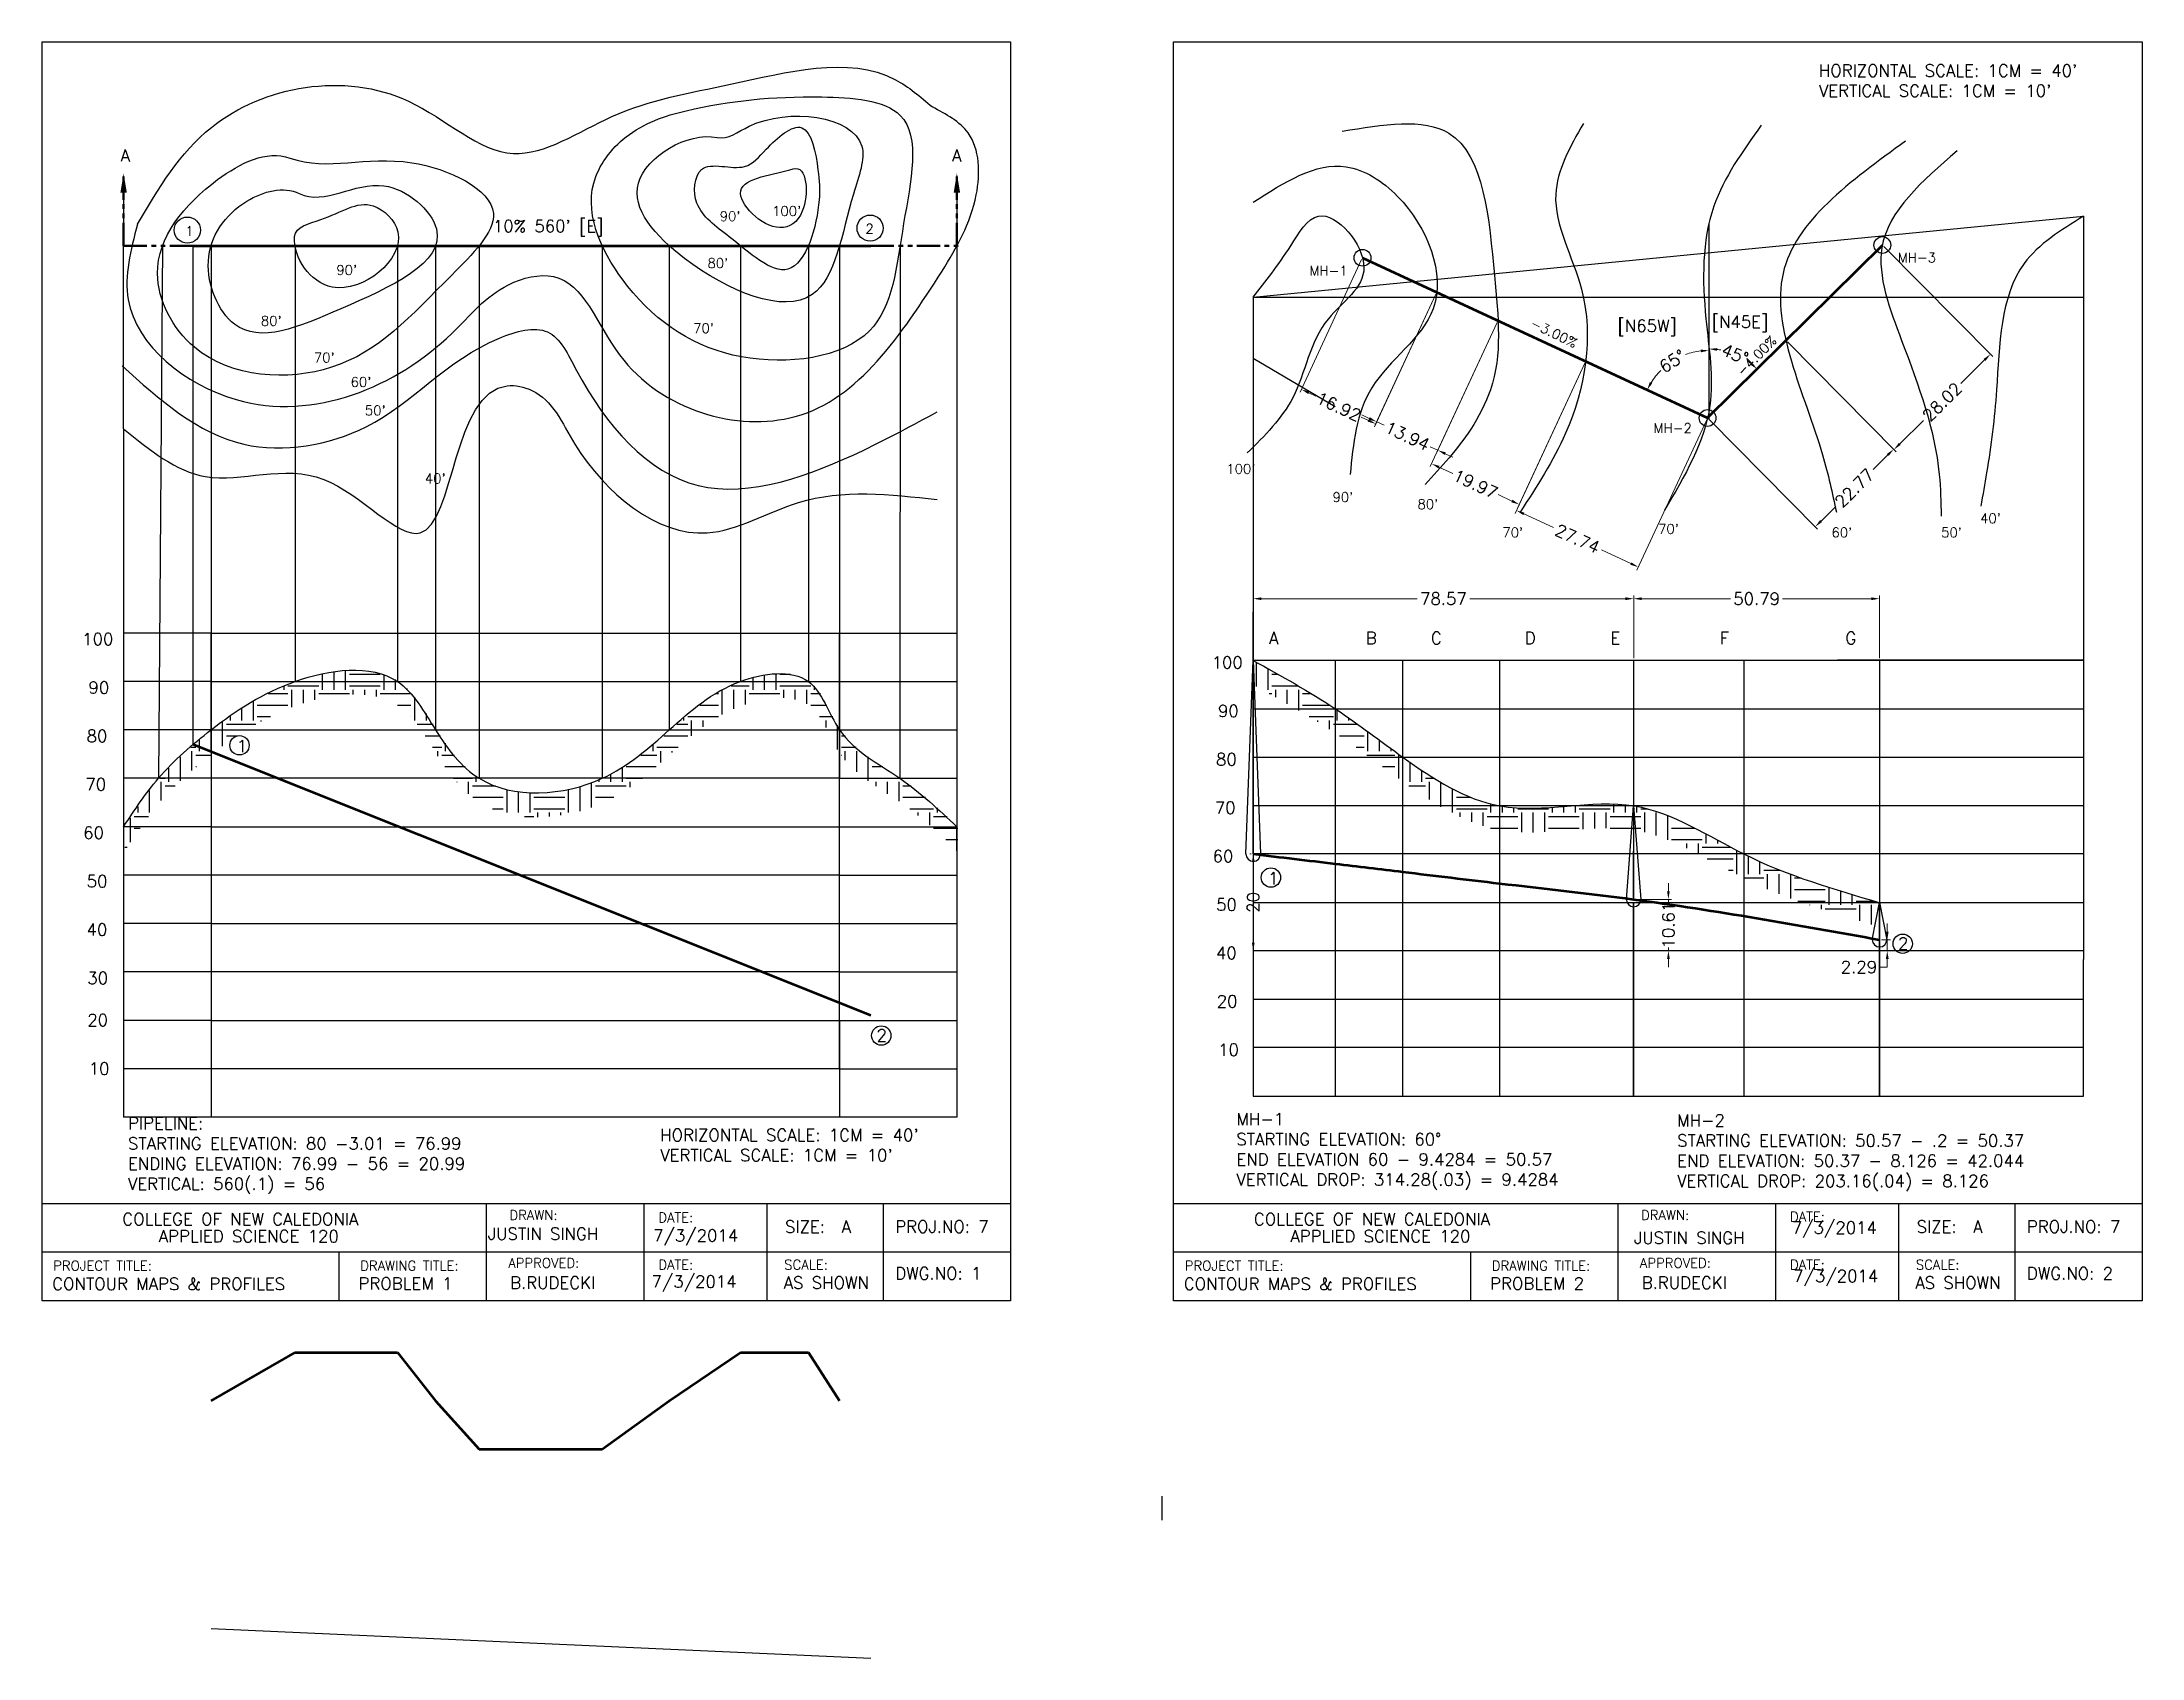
# Model space of a CAD drawing. Extents: x 0 to 434, y -74 to 260.
import ezdxf
from ezdxf import colors
from ezdxf.entities.mleader import LeaderData, LeaderLine
from ezdxf.math import Vec2, Vec3

# ---------------------------------------------------------------- set-up
doc = ezdxf.new("R2010")
doc.units = 0
doc.header["$LTSCALE"] = 0.3
doc.linetypes.add('PHANTOM2', pattern=[31.75, 15.875, -3.175, 3.175, -3.175, 3.175, -3.175])
doc.layers.get('DEFPOINTS').update_dxf_attribs({"linetype": 'CONTINUOUS'})
for name, color, linetype in [('CONTOUR LINES', 1, 'CONTINUOUS'), ('GROUND', 7, 'CONTINUOUS'), ('MAN-HOLES', 5, 'CONTINUOUS'), ('PROJECTION LINES', 130, 'CONTINUOUS'), ('TEXT', 7, 'CONTINUOUS')]:
    doc.layers.add(name, color=color, linetype=linetype)
for name, color, linetype, lineweight in [('DIMENSIONS', 3, 'CONTINUOUS', 20), ('OBJECT (PIPE OR ROAD)', 7, 'CONTINUOUS', 60), ('PHANTOM', 6, 'PHANTOM2', 50)]:
    doc.layers.add(name, color=color, linetype=linetype, lineweight=lineweight)
doc.styles.get("Standard").update_dxf_attribs({"font": 'ISOCP'})
doc.styles.add('TSTYLE1', font='simplex.shx', dxfattribs={"height": 2.5})
doc.styles.add('TSTYLE2', font='simplex.shx', dxfattribs={"height": 2})
doc.dimstyles.new('DSTYLE1', dxfattribs={"dimscale": 0.673401, "dimtxt": 2.5, "dimasz": 2.5, "dimexe": 1, "dimexo": 0.625, "dimtad": 0, "dimtoh": 1, "dimdsep": 46, "dimtxsty": 'TSTYLE1', "dimcen": 2.5, "dimclrd": 256, "dimclre": 256, "dimclrt": 256, "dimadec": 0, "dimazin": 0, "dimtfac": 1, "dimtmove": 0, "dimatfit": 3, "dimfxl": 1, "dimtolj": 1, "dimtzin": 0, "dimlwd": -1, "dimlwe": -1, "dimarcsym": 0})

# ---------------------------------------------------------------- blocks, each defined once
blk = doc.blocks.new('*D0')
at = {"layer": 'DEFPOINTS', "color": 0, "transparency": 16777216}
for p in [(318.83, 194.02), (343.99, 182.33), (304.53, 163.23)]:
    blk.add_point(p, dxfattribs=at)
at = {"layer": 'DIMENSIONS', "transparency": 16777216}
for p, q in [((318.66, 193.64), (304.25, 162.62)), ((343.82, 181.95), (329.41, 150.93)), ((306.06, 162.52), (312.14, 159.69)), ((328.17, 152.25), (322.08, 155.08))]:
    blk.add_line(p, q, dxfattribs=at)
for points in [[(306.18, 162.77), (305.94, 162.26), (304.53, 163.23)], [(328.28, 152.51), (328.05, 152), (329.69, 151.54)]]:
    blk.add_solid(points, dxfattribs=at)
at = {"layer": 'DIMENSIONS', "transparency": 16777216, "insert": (317.11, 157.38), "char_height": 2.5, "attachment_point": 5, "rotation": 335.0869, "style": 'TSTYLE1'}
blk.add_mtext('\\A1;27.74', dxfattribs=at)
blk = doc.blocks.new('*D1')
at = {"layer": 'DEFPOINTS', "color": 0, "transparency": 16777216}
for p in [(300.72, 202.43), (318.83, 194.02), (287, 172.89)]:
    blk.add_point(p, dxfattribs=at)
at = {"layer": 'DIMENSIONS', "transparency": 16777216}
for p, q in [((300.54, 202.05), (286.71, 172.28)), ((318.66, 193.64), (304.83, 163.86)), ((288.52, 172.18), (291.35, 170.86)), ((303.58, 165.18), (300.75, 166.5))]:
    blk.add_line(p, q, dxfattribs=at)
for points in [[(288.64, 172.43), (288.41, 171.92), (287, 172.89)], [(303.7, 165.44), (303.47, 164.93), (305.11, 164.47)]]:
    blk.add_solid(points, dxfattribs=at)
at = {"layer": 'DIMENSIONS', "transparency": 16777216, "insert": (296.05, 168.68), "char_height": 2.5, "attachment_point": 5, "rotation": 335.0869, "style": 'TSTYLE1'}
blk.add_mtext('\\A1;19.97', dxfattribs=at)
blk = doc.blocks.new('*D2')
at = {"layer": 'DEFPOINTS', "color": 0, "transparency": 16777216}
for p in [(288.08, 208.3), (300.72, 202.43), (275.65, 181.55)]:
    blk.add_point(p, dxfattribs=at)
at = {"layer": 'DIMENSIONS', "transparency": 16777216}
for p, q in [((287.9, 207.92), (275.37, 180.93)), ((300.54, 202.05), (288.01, 175.06)), ((274.12, 182.25), (272.6, 182.96)), ((275.65, 181.55), (277.22, 180.82)), ((288.29, 175.67), (286.73, 176.4)), ((289.82, 174.96), (291.35, 174.26))]:
    blk.add_line(p, q, dxfattribs=at)
for points in [[(274.24, 182.51), (274.01, 182), (275.65, 181.55)], [(289.94, 175.22), (289.7, 174.71), (288.29, 175.67)]]:
    blk.add_solid(points, dxfattribs=at)
at = {"layer": 'DIMENSIONS', "transparency": 16777216, "insert": (281.97, 178.61), "char_height": 2.5, "attachment_point": 5, "rotation": 335.0869, "style": 'TSTYLE1'}
blk.add_mtext('\\A1;13.94', dxfattribs=at)
blk = doc.blocks.new('*D3')
at = {"layer": 'DEFPOINTS', "color": 0, "transparency": 16777216}
for p in [(272.73, 215.43), (288.08, 208.3), (260.11, 188.25)]:
    blk.add_point(p, dxfattribs=at)
at = {"layer": 'DIMENSIONS', "transparency": 16777216}
for p, q in [((272.55, 215.05), (259.82, 187.64)), ((287.9, 207.92), (275.17, 180.51)), ((261.63, 187.54), (263.08, 186.87)), ((273.93, 181.83), (272.48, 182.5))]:
    blk.add_line(p, q, dxfattribs=at)
for points in [[(261.75, 187.79), (261.51, 187.28), (260.11, 188.25)], [(274.04, 182.08), (273.81, 181.58), (275.45, 181.12)]]:
    blk.add_solid(points, dxfattribs=at)
at = {"layer": 'DIMENSIONS', "transparency": 16777216, "insert": (267.78, 184.68), "char_height": 2.5, "attachment_point": 5, "rotation": 335.0869, "style": 'TSTYLE1'}
blk.add_mtext('\\A1;16.92', dxfattribs=at)
blk = doc.blocks.new('*D4')
at = {"layer": 'DEFPOINTS', "color": 0, "transparency": 16777216}
for p in [(360.18, 198.35), (343.99, 182.33), (382.41, 175.88)]:
    blk.add_point(p, dxfattribs=at)
at = {"layer": 'DIMENSIONS', "transparency": 16777216}
for p, q in [((360.47, 198.05), (382.89, 175.4)), ((344.29, 182.03), (366.7, 159.39)), ((381.22, 174.7), (378.17, 171.69)), ((367.43, 161.05), (370.47, 164.06))]:
    blk.add_line(p, q, dxfattribs=at)
for points in [[(381.02, 174.9), (381.41, 174.5), (382.41, 175.88)], [(367.23, 161.25), (367.62, 160.85), (366.23, 159.87)]]:
    blk.add_solid(points, dxfattribs=at)
at = {"layer": 'DIMENSIONS', "transparency": 16777216, "insert": (374.32, 167.87), "char_height": 2.5, "attachment_point": 5, "rotation": 44.7032, "style": 'TSTYLE1'}
blk.add_mtext('\\A1;22.77', dxfattribs=at)
blk = doc.blocks.new('*D5')
at = {"layer": 'DEFPOINTS', "color": 0, "transparency": 16777216}
for p in [(380.09, 218.06), (360.18, 198.35), (402.4, 195.51)]:
    blk.add_point(p, dxfattribs=at)
at = {"layer": 'DIMENSIONS', "transparency": 16777216}
for p, q in [((380.39, 217.76), (402.88, 195.04)), ((360.47, 198.05), (382.96, 175.33)), ((401.21, 194.33), (396.3, 189.47)), ((383.68, 176.99), (388.59, 181.85))]:
    blk.add_line(p, q, dxfattribs=at)
for points in [[(401.01, 194.53), (401.4, 194.13), (402.4, 195.51)], [(383.49, 177.19), (383.88, 176.79), (382.49, 175.81)]]:
    blk.add_solid(points, dxfattribs=at)
at = {"layer": 'DIMENSIONS', "transparency": 16777216, "insert": (392.44, 185.66), "char_height": 2.5, "attachment_point": 5, "rotation": 44.7032, "style": 'TSTYLE1'}
blk.add_mtext('\\A1;28.02', dxfattribs=at)
blk = doc.blocks.new('*D6')
at = {"layer": 'DEFPOINTS', "color": 0, "transparency": 16777216}
for p in [(328.73, 145.01), (250.16, 132.25), (328.73, 132.28)]:
    blk.add_point(p, dxfattribs=at)
at = {"layer": 'DIMENSIONS', "transparency": 16777216}
for p, q in [((250.16, 132.68), (250.16, 145.68)), ((251.84, 145.01), (284.02, 145.01)), ((327.04, 145.01), (294.86, 145.01)), ((328.73, 132.7), (328.73, 145.68))]:
    blk.add_line(p, q, dxfattribs=at)
for points in [[(251.84, 145.29), (251.84, 144.72), (250.16, 145.01)], [(327.04, 145.29), (327.04, 144.72), (328.73, 145.01)]]:
    blk.add_solid(points, dxfattribs=at)
at = {"layer": 'DIMENSIONS', "transparency": 16777216, "insert": (289.44, 145.01), "char_height": 2.5, "attachment_point": 5, "style": 'TSTYLE1'}
blk.add_mtext('\\A1;78.57', dxfattribs=at)
blk = doc.blocks.new('*D7')
at = {"layer": 'DEFPOINTS', "color": 0, "transparency": 16777216}
for p in [(379.52, 145.01), (328.73, 132.28), (379.52, 132.28)]:
    blk.add_point(p, dxfattribs=at)
at = {"layer": 'DIMENSIONS', "transparency": 16777216}
for p, q in [((328.73, 132.7), (328.73, 145.68)), ((330.41, 145.01), (348.76, 145.01)), ((377.83, 145.01), (359.48, 145.01)), ((379.52, 132.7), (379.52, 145.68))]:
    blk.add_line(p, q, dxfattribs=at)
for points in [[(330.41, 145.29), (330.41, 144.72), (328.73, 145.01)], [(377.83, 145.29), (377.83, 144.72), (379.52, 145.01)]]:
    blk.add_solid(points, dxfattribs=at)
at = {"layer": 'DIMENSIONS', "transparency": 16777216, "insert": (354.12, 145.01), "char_height": 2.5, "attachment_point": 5, "style": 'TSTYLE1'}
blk.add_mtext('\\A1;50.79', dxfattribs=at)
blk = doc.blocks.new('*D8')
at = {"layer": 'DEFPOINTS', "color": 0, "transparency": 16777216}
for p in [(344.29, 222.6), (272.73, 215.43), (339.08, 195.29), (343.99, 182.33), (344.29, 182.03)]:
    blk.add_point(p, dxfattribs=at)
at = {"layer": 'DIMENSIONS', "transparency": 16777216}
for start, end in [(96.8515, 110.0809), (135.006, 148.2354)]:
    blk.add_arc((344.29, 182.2), 14.09, start, end, dxfattribs=at)
for points in [[(342.59, 196.46), (342.63, 195.9), (344.29, 196.28)], [(332.56, 189.48), (332.07, 189.75), (331.51, 188.13)]]:
    blk.add_solid(points, dxfattribs=at)
at = {"layer": 'DIMENSIONS', "transparency": 16777216, "insert": (336.71, 194.07), "char_height": 2.5, "attachment_point": 5, "rotation": 32.5435, "style": 'TSTYLE1'}
blk.add_mtext('\\A1;65°', dxfattribs=at)
blk = doc.blocks.new('*D9')
at = {"layer": 'DEFPOINTS', "color": 0, "transparency": 16777216}
for p in [(344.29, 222.6), (380.09, 218.06), (351.32, 194.7), (343.99, 182.33), (344.29, 182.03)]:
    blk.add_point(p, dxfattribs=at)
at = {"layer": 'DIMENSIONS', "transparency": 16777216}
for start, end in [(79.923, 83.0895), (51.6137, 54.7802)]:
    blk.add_arc((344.29, 182.63), 13.97, start, end, dxfattribs=at)
for points in [[(345.95, 196.21), (345.99, 196.77), (344.29, 196.59)], [(353.15, 193.78), (352.78, 193.37), (354.22, 192.45)]]:
    blk.add_solid(points, dxfattribs=at)
at = {"layer": 'DIMENSIONS', "transparency": 16777216, "insert": (349.67, 195.52), "char_height": 2.5, "attachment_point": 5, "rotation": 337.3516, "style": 'TSTYLE1'}
blk.add_mtext('\\A1;45°', dxfattribs=at)
blk = doc.blocks.new('*D11')
at = {"layer": 'DEFPOINTS', "color": 0, "transparency": 16777216}
for p in [(250.16, 92.28), (250.16, 72.28), (250.16, 72.28)]:
    blk.add_point(p, dxfattribs=at)
at = {"layer": 'DIMENSIONS', "transparency": 16777216}
for p, q in [((249.73, 92.28), (249.48, 92.28)), ((250.16, 90.59), (250.16, 84.72)), ((250.16, 73.96), (250.16, 79.83)), ((250.58, 72.28), (250.83, 72.28))]:
    blk.add_line(p, q, dxfattribs=at)
for points in [[(249.88, 90.59), (250.44, 90.59), (250.16, 92.28)], [(249.88, 73.96), (250.44, 73.96), (250.16, 72.28)]]:
    blk.add_solid(points, dxfattribs=at)
at = {"layer": 'DIMENSIONS', "transparency": 16777216, "insert": (250.16, 82.28), "char_height": 2.5, "attachment_point": 5, "rotation": 90, "style": 'TSTYLE1'}
blk.add_mtext('\\A1;20', dxfattribs=at)
blk = doc.blocks.new('*D12')
at = {"layer": 'DEFPOINTS', "color": 0, "transparency": 16777216}
for p in [(328.73, 82.89), (328.73, 72.28), (335.9, 72.28)]:
    blk.add_point(p, dxfattribs=at)
at = {"layer": 'DIMENSIONS', "transparency": 16777216}
for p, q in [((329.15, 82.89), (336.57, 82.89)), ((335.9, 84.58), (335.9, 86.26)), ((335.9, 82.89), (335.9, 82.23)), ((329.15, 72.28), (336.57, 72.28)), ((335.9, 72.28), (335.9, 72.94)), ((335.9, 70.59), (335.9, 68.91))]:
    blk.add_line(p, q, dxfattribs=at)
for points in [[(335.62, 84.58), (336.18, 84.58), (335.9, 82.89)], [(335.62, 70.59), (336.18, 70.59), (335.9, 72.28)]]:
    blk.add_solid(points, dxfattribs=at)
at = {"layer": 'DIMENSIONS', "transparency": 16777216, "insert": (335.9, 77.58), "char_height": 2.5, "attachment_point": 5, "rotation": 90, "style": 'TSTYLE1'}
blk.add_mtext('\\A1;10.61', dxfattribs=at)
blk = doc.blocks.new('*D13')
at = {"layer": 'DEFPOINTS', "color": 0, "transparency": 16777216}
for p in [(379.52, 74.57), (379.52, 72.28), (381.1, 72.28)]:
    blk.add_point(p, dxfattribs=at)
at = {"layer": 'DIMENSIONS', "transparency": 16777216}
for p, q in [((379.94, 74.57), (381.78, 74.57)), ((381.1, 76.25), (381.1, 77.93)), ((381.1, 74.57), (381.1, 72.28)), ((379.94, 72.28), (381.78, 72.28)), ((381.1, 70.59), (381.1, 68.91)), ((381.1, 68.91), (379.42, 68.91))]:
    blk.add_line(p, q, dxfattribs=at)
for points in [[(380.82, 76.25), (381.39, 76.25), (381.1, 74.57)], [(380.82, 70.59), (381.39, 70.59), (381.1, 72.28)]]:
    blk.add_solid(points, dxfattribs=at)
at = {"layer": 'DIMENSIONS', "transparency": 16777216, "insert": (375.25, 68.91), "char_height": 2.5, "attachment_point": 5, "style": 'TSTYLE1'}
blk.add_mtext('\\A1;2.29', dxfattribs=at)

msp = doc.modelspace()

# ---------------------------------------------------------------- hatches: boundary and pattern name
at = {"layer": 'GROUND'}
h = msp.add_hatch(dxfattribs=at)
h.set_pattern_fill('EARTH', color=256)
edge = h.paths.add_edge_path()
edge.add_spline(control_points=[(17.083, 92.901), (19.343, 96.343), (24.312, 103.909), (36.412, 114.342), (51.464, 124.279), (73.316, 127.327), (81.421, 112.428), (92.025, 98.188), (114.946, 99.709), (130.025, 113.095), (141.84, 123.711), (159.982, 126.074), (164.299, 110.201), (177.804, 103.603), (185.431, 96.426), (189.179, 92.901)], knot_values=[0, 0, 0, 0, 12.3171386, 27.0812398, 47.11307, 68.2589122, 80.9827055, 94.4450119, 119.8677793, 136.9428202, 154.7040189, 168.7442168, 180.6355256, 196.6258802, 212.0668811, 212.0668811, 212.0668811, 212.0668811], degree=3, periodic=0)
edge.add_line((189.179, 92.901), (189.179, 97.901))
edge.add_spline(control_points=[(189.179, 97.901), (185.431, 101.426), (177.804, 108.603), (164.299, 115.201), (159.982, 131.074), (141.84, 128.711), (130.025, 118.095), (114.946, 104.709), (92.025, 103.188), (81.421, 117.428), (73.316, 132.327), (51.464, 129.279), (36.412, 119.342), (24.312, 108.909), (19.343, 101.343), (17.083, 97.901)], knot_values=[0, 0, 0, 0, 15.4410009, 31.4313556, 43.3226643, 57.3628623, 75.1240609, 92.1991018, 117.6218692, 131.0841756, 143.8079689, 164.9538111, 184.9856414, 199.7497425, 212.0668811, 212.0668811, 212.0668811, 212.0668811], degree=3, periodic=0)
edge.add_line((17.083, 97.901), (17.083, 92.901))
h = msp.add_hatch(dxfattribs=at)
h.set_pattern_fill('EARTH', color=256)
edge = h.paths.add_edge_path()
edge.add_spline(control_points=[(379.634, 82.212), (370.14, 84.973), (352.709, 90.041), (328.779, 106.416), (302.101, 98.156), (282.226, 111.098), (266.765, 123.056), (255.948, 129.047), (250.156, 132.255)], knot_values=[0, 0, 0, 0, 29.7509731, 54.6200885, 82.3600885, 104.6939395, 121.8498014, 141.6275554, 141.6275554, 141.6275554, 141.6275554], degree=3, periodic=0)
edge.add_line((250.156, 132.255), (250.274, 127.189))
edge.add_spline(control_points=[(250.274, 127.189), (256.026, 124.001), (266.801, 118.03), (282.225, 106.098), (302.102, 93.156), (328.779, 101.416), (352.709, 85.041), (370.14, 79.973), (379.634, 77.212)], knot_values=[0, 0, 0, 0, 19.6425367, 36.7983987, 59.1322497, 86.8722497, 111.7413651, 141.4923382, 141.4923382, 141.4923382, 141.4923382], degree=3, periodic=0)
edge.add_line((379.634, 77.212), (379.634, 82.212))

# ---------------------------------------------------------------- linework, layer by layer
at = {"layer": 'CONTOUR LINES'}
for p, q in [((34.907, 137.905), (16.854, 137.905)), ((16.854, 137.905), (16.854, 47.905)), ((34.907, 137.905), (164.707, 137.905)), ((164.707, 137.905), (188.95, 137.905)), ((188.95, 137.905), (188.95, 47.905)), ((250.156, 132.277), (267.076, 132.277)), ((267.076, 132.277), (267.076, 42.277)), ((267.076, 132.277), (281.016, 132.277)), ((281.016, 132.277), (281.016, 42.277)), ((281.016, 132.277), (300.986, 132.277)), ((300.986, 132.277), (300.986, 42.277)), ((300.986, 132.277), (328.726, 132.277)), ((328.726, 132.277), (328.726, 82.892)), ((328.726, 132.277), (351.496, 132.277)), ((351.496, 132.277), (351.496, 42.277)), ((379.516, 132.277), (379.516, 42.277)), ((34.907, 127.905), (16.854, 127.905)), ((34.907, 127.905), (164.707, 127.905)), ((164.707, 127.905), (188.95, 127.905)), ((250.156, 122.277), (421.638, 122.277)), ((34.907, 117.905), (16.854, 117.905)), ((34.907, 117.905), (164.707, 117.905)), ((164.707, 117.905), (188.95, 117.905)), ((250.156, 112.277), (421.638, 112.277)), ((34.907, 107.905), (16.854, 107.905)), ((164.707, 107.905), (34.907, 107.905)), ((164.707, 107.905), (188.95, 107.905)), ((250.156, 102.277), (421.638, 102.277)), ((34.907, 97.905), (16.854, 97.905)), ((34.907, 97.905), (164.707, 97.905)), ((164.707, 97.905), (188.95, 97.905)), ((421.638, 92.277), (250.156, 92.277)), ((34.907, 87.905), (16.854, 87.905)), ((164.707, 87.905), (34.907, 87.905)), ((164.707, 87.905), (188.95, 87.905)), ((250.156, 82.277), (421.638, 82.277)), ((34.907, 77.905), (16.854, 77.905)), ((34.907, 77.905), (164.707, 77.905)), ((164.707, 77.905), (188.95, 77.905)), ((421.638, 72.277), (250.156, 72.277)), ((34.907, 67.905), (16.854, 67.905)), ((164.707, 67.905), (34.907, 67.905)), ((164.707, 67.905), (188.95, 67.905)), ((250.156, 62.277), (421.638, 62.277)), ((34.907, 57.905), (16.854, 57.905)), ((34.907, 57.905), (164.707, 57.905)), ((164.707, 57.905), (188.95, 57.905)), ((421.638, 52.277), (250.156, 52.277)), ((34.907, 47.905), (16.854, 47.905)), ((16.854, 47.905), (16.854, 37.905)), ((164.707, 47.905), (34.907, 47.905)), ((164.707, 47.905), (188.95, 47.905)), ((188.95, 47.905), (188.95, 37.905)), ((250.156, 42.277), (421.638, 42.277)), ((188.95, 37.905), (16.854, 37.905))]:
    msp.add_line(p, q, dxfattribs=at)
for points in [[(19.718, 222.353), (34.99, 242.368), (75.716, 247.769), (97.351, 236.967), (117.714, 244.592), (142.213, 251.263), (176.257, 252.216), (183.887, 246.583)], [(19.718, 222.353), (34.99, 242.368), (75.716, 247.769), (97.351, 236.967), (117.714, 244.592), (142.213, 251.263), (176.257, 252.216), (183.887, 246.583)], [(185.905, 212.663), (192.968, 228.448), (191.286, 241.21), (183.887, 246.583)], [(185.905, 212.663), (192.968, 228.448), (191.286, 241.21), (183.887, 246.583)], [(268.529, 241.565), (290.577, 241.158), (299.967, 211.805), (299.151, 188.159), (295.068, 180.005), (285.677, 168.59)], [(318.34, 243.196), (312.624, 228.519), (317.932, 208.951), (314.666, 179.19), (305.275, 162.883)], [(355.086, 242.788), (345.287, 226.073), (343.654, 202.836), (344.471, 184.898), (335.08, 163.291)], [(384.892, 239.527), (359.578, 212.212), (367.743, 174.706), (370.601, 162.883)], [(250.156, 226.889), (269.345, 234.227), (279.961, 228.112), (287.31, 204.874), (274.653, 188.567), (270.162, 170.629)], [(395.507, 237.488), (379.992, 217.512), (384.075, 198.351), (391.833, 170.629), (392.241, 162.068)], [(19.718, 222.353), (17.809, 206.786), (40.081, 186.136), (84.624, 199.797), (96.329, 209.856), (105.626, 211.556), (119.305, 195.349), (155.576, 182.641), (185.905, 212.663)], [(19.718, 222.353), (17.809, 206.786), (40.081, 186.136), (84.624, 199.797), (96.329, 209.856), (105.626, 211.556), (119.305, 195.349), (155.576, 182.641), (185.905, 212.663)], [(250.156, 207.32), (257.913, 217.92), (263.629, 224.035), (273.02, 213.435), (265.671, 202.836), (258.322, 186.528), (248.931, 175.113)], [(421.638, 224.035), (409.389, 214.251), (403.673, 188.159), (401.631, 171.037), (400.407, 164.106)], [(16.536, 193.125), (41.672, 176.923), (66.933, 180.504), (94.488, 198.844), (104.403, 200.099), (110.396, 192.172), (135.523, 168.391), (169.576, 175.652), (184.848, 183.594)], [(16.536, 193.125), (41.672, 176.923), (66.933, 180.504), (94.488, 198.844), (104.403, 200.099), (110.396, 192.172), (135.523, 168.391), (169.576, 175.652), (184.848, 183.594)], [(16.854, 180.1), (33.717, 170.251), (58.216, 169.616), (78.132, 158.607), (96.078, 188.995), (101.19, 188.031), (110.078, 176.923), (137.389, 158.607), (156.212, 164.851), (184.848, 165.486)], [(16.854, 180.1), (33.717, 170.251), (58.216, 169.616), (78.132, 158.607), (96.078, 188.995), (101.19, 188.031), (110.078, 176.923), (137.389, 158.607), (156.212, 164.851), (184.848, 165.486)]]:
    msp.add_spline(points, degree=3, dxfattribs=at)
for points, start_tangent, end_tangent in [([(133.039, 245.795), (120.63, 240.394), (113.949, 230.863), (120.948, 209.578), (144.493, 194.964), (170.901, 200.365), (177.958, 222.516), (177.264, 244.842), (161.038, 248.654), (133.039, 245.795)], (-0.9746991, -0.2235212), (-0.9746991, -0.2235212)), ([(133.039, 245.795), (120.63, 240.394), (113.949, 230.863), (120.948, 209.578), (144.493, 194.964), (170.901, 200.365), (177.958, 222.516), (177.264, 244.842), (161.038, 248.654), (133.039, 245.795)], (-0.9746991, -0.2235212), (-0.9746991, -0.2235212)), ([(139.446, 240.269), (123.176, 230.863), (132.721, 215.296), (159.067, 207.82), (167.601, 228.601), (169.31, 238.488), (146.084, 242.618), (139.446, 240.269)], (-0.9801549, 0.1982331), (-0.9801549, 0.1982331)), ([(139.446, 240.269), (123.176, 230.863), (132.721, 215.296), (159.067, 207.82), (167.601, 228.601), (169.31, 238.488), (146.084, 242.618), (139.446, 240.269)], (-0.9801549, 0.1982331), (-0.9801549, 0.1982331)), ([(135.266, 226.733), (141.948, 219.744), (154.038, 213.072), (160.5, 227.376), (160.261, 233.576), (156.902, 242.3), (149.584, 237.852), (145.118, 234.281), (136.204, 233.634), (135.266, 226.733)], (0.3611097, -0.9325233), (0.3611097, -0.9325233)), ([(135.266, 226.733), (141.948, 219.744), (154.038, 213.072), (160.5, 227.376), (160.261, 233.576), (156.902, 242.3), (149.584, 237.852), (145.118, 234.281), (136.204, 233.634), (135.266, 226.733)], (0.3611097, -0.9325233), (0.3611097, -0.9325233)), ([(51.217, 236.014), (36.263, 231.566), (23.854, 212.187), (31.49, 196.938), (59.807, 192.808), (84.624, 211.869), (93.215, 224.577), (76.352, 235.061), (51.217, 236.014)], (-0.9428751, 0.3331465), (-0.9428751, 0.3331465)), ([(51.217, 236.014), (36.263, 231.566), (23.854, 212.187), (31.49, 196.938), (59.807, 192.808), (84.624, 211.869), (93.215, 224.577), (76.352, 235.061), (51.217, 236.014)], (-0.9428751, 0.3331465), (-0.9428751, 0.3331465)), ([(155.167, 233.796), (144.308, 229.264), (152.394, 221.658), (157.027, 225.022), (155.167, 233.796)], (-0.9507055, -0.3100951), (-0.9507055, -0.3100951)), ([(155.167, 233.796), (144.308, 229.264), (152.394, 221.658), (157.027, 225.022), (155.167, 233.796)], (-0.9507055, -0.3100951), (-0.9507055, -0.3100951)), ([(53.126, 228.707), (42.308, 227.119), (34.354, 214.728), (39.762, 201.703), (61.716, 204.88), (81.443, 221.4), (70.625, 230.295), (53.126, 228.707)], (-0.8984678, 0.4390395), (-0.8984678, 0.4390395)), ([(53.126, 228.707), (42.308, 227.119), (34.354, 214.728), (39.762, 201.703), (61.716, 204.88), (81.443, 221.4), (70.625, 230.295), (53.126, 228.707)], (-0.8984678, 0.4390395), (-0.8984678, 0.4390395)), ([(52.171, 219.812), (59.954, 209.379), (73.488, 220.765), (68.398, 226.165), (57.58, 223.306), (52.171, 219.812)], (-0.0700748, -0.9975417), (-0.0700748, -0.9975417)), ([(52.171, 219.812), (59.954, 209.379), (73.488, 220.765), (68.398, 226.165), (57.58, 223.306), (52.171, 219.812)], (-0.0700748, -0.9975417), (-0.0700748, -0.9975417))]:
    msp.add_spline(points, degree=3, dxfattribs=dict(at, start_tangent=start_tangent, end_tangent=end_tangent))
at = {"layer": 'GROUND'}
for p, q in [((250.156, 132.255), (250.274, 127.189)), ((351.496, 132.277), (379.516, 132.277)), ((393.618, 132.277), (370.848, 132.277)), ((421.638, 132.277), (393.618, 132.277)), ((31.184, 117.905), (31.184, 114.898)), ((34.907, 117.905), (34.907, 112.905)), ((16.854, 97.905), (16.854, 92.905)), ((188.95, 92.905), (188.95, 97.905)), ((328.726, 82.892), (328.726, 92.849)), ((328.726, 42.277), (328.726, 82.277)), ((328.726, 42.277), (328.726, 82.277)), ((328.726, 82.277), (328.726, 42.277)), ((379.516, 42.277), (379.516, 74.565)), ((231.317, -45.342), (231.317, -40.342)), ((34.907, -67.736), (171.184, -73.803))]:
    msp.add_line(p, q, dxfattribs=at)
for points in [[(16.854, 97.905), (24.045, 107.905), (34.907, 117.905), (52.264, 127.905), (73.41, 127.905), (81.278, 117.905), (90.291, 107.905), (115.713, 107.905), (129.554, 117.905), (144.232, 127.905), (158.273, 127.905), (164.707, 117.905), (177.185, 107.905), (188.95, 97.905)], [(250.156, 132.255), (267.194, 122.212), (281.134, 112.212), (301.104, 102.212), (328.844, 102.212), (351.614, 92.212), (379.634, 82.212)]]:
    msp.add_spline(points, degree=3, dxfattribs=at)
at = {"layer": 'MAN-HOLES'}
for p, q in [((248.656, 92.277), (250.156, 132.277)), ((250.156, 132.277), (251.645, 92.277)), ((250.156, 92.277), (250.157, 132.254)), ((327.226, 82.892), (328.726, 102.231)), ((328.726, 102.277), (328.726, 82.892)), ((328.726, 102.231), (330.226, 82.892)), ((378.016, 74.565), (379.516, 82.246)), ((379.516, 82.246), (381.016, 74.565)), ((379.516, 74.565), (379.516, 82.246))]:
    msp.add_line(p, q, dxfattribs=at)
for centre in [(272.732, 215.433), (380.09, 218.058), (343.995, 182.334)]:
    msp.add_circle(centre, 1.731, dxfattribs=at)
for centre in [(250.156, 92.277), (328.726, 82.892), (379.516, 74.565)]:
    msp.add_arc(centre, 1.5, 180, 0, dxfattribs=at)
at = {"layer": 'OBJECT (PIPE OR ROAD)'}
for p, q in [((31.184, 217.905), (171.184, 217.905)), ((31.184, 217.905), (171.184, 217.905)), ((343.995, 182.334), (380.09, 218.058)), ((272.732, 215.433), (343.995, 182.334)), ((171.184, 58.895), (31.184, 114.898)), ((34.907, -20.664), (52.264, -10.664)), ((52.264, -10.664), (73.41, -10.664)), ((73.41, -10.664), (81.278, -20.664)), ((129.554, -20.664), (144.232, -10.664)), ((144.232, -10.664), (158.273, -10.664)), ((158.273, -10.664), (164.707, -20.664)), ((81.278, -20.664), (90.291, -30.664)), ((115.713, -30.664), (129.554, -20.664)), ((90.291, -30.664), (115.713, -30.664))]:
    msp.add_line(p, q, dxfattribs=at)
msp.add_spline([(250.156, 92.277), (267.076, 90.256), (281.016, 88.591), (300.986, 86.205), (328.726, 82.892), (379.516, 74.565)], degree=3, dxfattribs=at)
at = {"layer": 'PHANTOM'}
for p, q in [((16.854, 217.905), (16.854, 232.905)), ((188.95, 217.905), (188.95, 232.905)), ((31.184, 217.905), (16.854, 217.905)), ((171.184, 217.905), (188.95, 217.905))]:
    msp.add_line(p, q, dxfattribs=at)
at = {"layer": 'PROJECTION LINES'}
for p, q in [((250.156, 207.32), (421.638, 224.035)), ((421.638, 224.035), (421.638, 70.473)), ((16.854, 180.1), (16.854, 217.905)), ((24.899, 217.905), (24.045, 107.905)), ((31.184, 217.905), (31.184, 114.898)), ((34.907, 217.905), (34.907, 117.905)), ((52.264, 217.905), (52.264, 137.905)), ((73.41, 217.905), (73.41, 137.905)), ((81.278, 217.905), (81.278, 137.905)), ((90.291, 217.905), (90.291, 137.905)), ((115.713, 217.905), (115.713, 137.905)), ((129.554, 217.905), (129.554, 137.905)), ((144.232, 217.905), (144.232, 137.905)), ((158.273, 217.905), (158.273, 137.905)), ((164.707, 217.905), (164.707, 117.905)), ((177.224, 217.905), (177.185, 107.905)), ((188.95, 217.905), (188.95, 47.905)), ((250.156, 207.32), (421.638, 207.32)), ((250.156, 207.32), (250.156, 68.552)), ((16.854, 180.1), (16.854, 47.905)), ((250.156, 132.277), (250.156, 142.277)), ((34.907, 117.905), (34.907, 137.905)), ((34.907, 137.905), (34.907, 47.905)), ((34.907, 137.905), (34.907, 127.905)), ((52.264, 137.905), (52.264, 127.905)), ((73.41, 137.905), (73.41, 127.905)), ((81.278, 137.905), (81.278, 117.905)), ((90.291, 137.905), (90.291, 107.905)), ((115.713, 137.905), (115.713, 107.905)), ((129.554, 137.905), (129.554, 117.905)), ((144.232, 137.905), (144.232, 127.905)), ((158.273, 137.905), (158.273, 127.905)), ((164.707, 47.905), (164.707, 137.905)), ((250.156, 132.277), (421.638, 132.277)), ((250.156, 132.277), (250.156, 122.277)), ((34.907, 127.905), (34.907, 117.905)), ((164.707, 127.905), (164.707, 127.905)), ((250.156, 112.277), (250.156, 122.277)), ((250.156, 122.277), (250.156, 112.277)), ((34.907, 117.905), (34.907, 97.905)), ((164.707, 117.905), (164.707, 107.905)), ((250.156, 112.277), (250.037, 112.277)), ((188.95, 97.905), (188.95, 92.905)), ((421.638, 42.277), (421.638, 70.473)), ((250.156, 68.552), (250.156, 42.277)), ((164.707, 57.905), (164.707, 47.905)), ((174.82, 57.905), (174.82, 57.905)), ((34.907, 47.905), (34.907, 37.905)), ((164.707, 47.905), (164.707, 37.905))]:
    msp.add_line(p, q, dxfattribs=at)
at = {"layer": 'TEXT'}
for p, q in [((344.291, 182.035), (344.291, 222.604)), ((250.156, 194.723), (267.076, 184.723)), ((200, 20), (0, 20)), ((200, 20), (0, 20)), ((91.746, 20), (91.746, 0)), ((91.746, 20), (91.746, 0)), ((124.285, 20), (124.285, 0)), ((124.285, 20), (124.285, 0)), ((149.73, 20), (149.73, 0)), ((149.73, 20), (149.73, 0)), ((173.751, 20), (173.751, 0)), ((173.751, 20), (173.751, 0)), ((433.714, 20), (233.714, 20)), ((433.714, 20), (233.714, 20)), ((325.46, 20), (325.46, 0)), ((325.46, 20), (325.46, 0)), ((357.999, 20), (357.999, 0)), ((357.999, 20), (357.999, 0)), ((383.444, 20), (383.444, 0)), ((383.444, 20), (383.444, 0)), ((407.465, 20), (407.465, 0)), ((407.465, 20), (407.465, 0)), ((200, 10), (0, 10)), ((200, 10), (0, 10)), ((61.339, 10), (61.339, 0)), ((61.339, 10), (61.339, 0)), ((433.714, 10), (233.714, 10)), ((433.714, 10), (233.714, 10)), ((295.053, 10), (295.053, 0)), ((295.053, 10), (295.053, 0))]:
    msp.add_line(p, q, dxfattribs=at)
for points in [[(0, 260), (200, 260), (200, 0), (0, 0)], [(0, 260), (200, 260), (200, 0), (0, 0)], [(233.714, 260), (433.714, 260), (433.714, 0), (233.714, 0)], [(233.714, 260), (433.714, 260), (433.714, 0), (233.714, 0)]]:
    msp.add_lwpolyline(points, close=True, dxfattribs=at)
for centre, radius in [((30.02, 221.147), 2.703), ((30.02, 221.147), 2.703), ((171.036, 221.551), 2.703), ((171.036, 221.551), 2.703), ((40.791, 114.722), 2), ((253.807, 87.408), 2), ((384.291, 73.735), 2), ((173.336, 54.768), 2)]:
    msp.add_circle(centre, radius, dxfattribs=at)

# ---------------------------------------------------------------- texts
at = {"layer": 'GROUND', "char_height": 2.5, "attachment_point": 1, "style": 'TSTYLE1'}
for s, width, insert in [("10% 560' [E]", 72.56088, (93.126, 223.217)), ('A^I^IB^I  C          D         E            F              G', 167.55204, (253.418, 138.133))]:
    msp.add_mtext_dynamic_manual_height_columns(s, width=width, gutter_width=12.5, heights=[0], dxfattribs=dict(at, insert=insert))
at = {"layer": 'PHANTOM', "char_height": 2.5, "attachment_point": 1, "style": 'TSTYLE1'}
for insert in [(16.219, 237.797), (187.958, 237.797)]:
    msp.add_mtext_dynamic_manual_height_columns('A', width=4.05361, gutter_width=12.5, heights=[0], dxfattribs=dict(at, insert=insert))
at = {"layer": 'TEXT'}
for s, height, style, p in [("100'", 2, 'TSTYLE2', (150.791, 224.086)), ("100'", 2, 'TSTYLE2', (150.791, 224.086)), ('1', 2, 'TSTYLE2', (29.606, 219.944)), ('1', 2, 'TSTYLE2', (29.606, 219.944)), ("90'", 2, 'TSTYLE2', (139.971, 223.003)), ("90'", 2, 'TSTYLE2', (139.971, 223.003)), ('2', 2, 'TSTYLE2', (170.051, 220.41)), ('2', 2, 'TSTYLE2', (170.051, 220.41)), ("90'", 2, 'TSTYLE2', (60.796, 211.902)), ("90'", 2, 'TSTYLE2', (60.796, 211.902)), ("80'", 2, 'TSTYLE2', (137.444, 213.332)), ("80'", 2, 'TSTYLE2', (137.444, 213.332)), ('MH-1', 2, 'TSTYLE2', (261.783, 211.738)), ('MH-3', 2, 'TSTYLE2', (383.281, 214.467)), ("80'", 2, 'TSTYLE2', (45.214, 201.389)), ("80'", 2, 'TSTYLE2', (45.214, 201.389)), ("70'", 2, 'TSTYLE2', (134.496, 199.875)), ("70'", 2, 'TSTYLE2', (134.496, 199.875)), ("70'", 2, 'TSTYLE2', (56.164, 193.82)), ("70'", 2, 'TSTYLE2', (56.164, 193.82)), ("60'", 2, 'TSTYLE2', (63.744, 188.774)), ("60'", 2, 'TSTYLE2', (63.744, 188.774)), ("50'", 2, 'TSTYLE2', (66.692, 182.887)), ("50'", 2, 'TSTYLE2', (66.692, 182.887)), ('MH-2', 2, 'TSTYLE2', (332.843, 179.238)), ("40'", 2, 'TSTYLE2', (79.087, 168.834)), ("100'", 2, 'TSTYLE2', (244.611, 170.825)), ("90'", 2, 'TSTYLE2', (266.536, 164.987)), ("80'", 2, 'TSTYLE2', (284.077, 163.527)), ("40'", 2, 'TSTYLE2', (400.28, 160.608)), ("70'", 2, 'TSTYLE2', (301.617, 157.689)), ("70'", 2, 'TSTYLE2', (333.774, 158.419)), ("60'", 2, 'TSTYLE2', (369.585, 157.689)), ("50'", 2, 'TSTYLE2', (392.241, 157.689)), ('COLLEGE OF NEW CALEDONIA', 2.5, 'TSTYLE1', (16.582, 15.594)), ('COLLEGE OF NEW CALEDONIA', 2.5, 'TSTYLE1', (16.582, 15.594)), ('DRAWN:', 2, 'TSTYLE2', (96.536, 16.672)), ('DRAWN:', 2, 'TSTYLE2', (96.536, 16.672)), ('DATE:', 2, 'TSTYLE2', (127.293, 16.189)), ('COLLEGE OF NEW CALEDONIA', 2.5, 'TSTYLE1', (250.296, 15.594)), ('COLLEGE OF NEW CALEDONIA', 2.5, 'TSTYLE1', (250.296, 15.594)), ('DRAWN:', 2, 'TSTYLE2', (330.25, 16.672)), ('DRAWN:', 2, 'TSTYLE2', (330.25, 16.672)), ('DATE:', 2, 'TSTYLE2', (361.007, 16.363)), ('APPLIED SCIENCE 120', 2.5, 'TSTYLE1', (24.124, 12.07)), ('APPLIED SCIENCE 120', 2.5, 'TSTYLE1', (24.124, 12.07)), ('SIZE:  A', 2.5, 'TSTYLE1', (153.453, 14.042)), ('SIZE:  A', 2.5, 'TSTYLE1', (153.453, 14.042)), ('PROJ.NO: 7', 2.5, 'TSTYLE1', (176.233, 14.048)), ('APPLIED SCIENCE 120', 2.5, 'TSTYLE1', (257.838, 12.07)), ('APPLIED SCIENCE 120', 2.5, 'TSTYLE1', (257.838, 12.07)), ('SIZE:  A', 2.5, 'TSTYLE1', (387.167, 14.042)), ('SIZE:  A', 2.5, 'TSTYLE1', (387.167, 14.042)), ('PROJ.NO: 7', 2.5, 'TSTYLE1', (409.947, 14.048)), ('APPROVED:', 2, 'TSTYLE2', (96.3, 6.805)), ('APPROVED:', 2, 'TSTYLE2', (96.3, 6.805)), ('APPROVED:', 2, 'TSTYLE2', (330.014, 6.805)), ('APPROVED:', 2, 'TSTYLE2', (330.014, 6.805)), ('CONTOUR MAPS & PROFILES', 2.5, 'TSTYLE1', (2.103, 2.214)), ('CONTOUR MAPS & PROFILES', 2.5, 'TSTYLE1', (2.103, 2.214)), ('PROJECT TITLE:', 2, 'TSTYLE2', (2.314, 6.234)), ('PROJECT TITLE:', 2, 'TSTYLE2', (2.314, 6.234)), ('PROBLEM 1', 2.5, 'TSTYLE1', (65.379, 2.304)), ('DRAWING TITLE:', 2, 'TSTYLE2', (65.721, 6.234)), ('DRAWING TITLE:', 2, 'TSTYLE2', (65.721, 6.234)), ('B.RUDECKI', 2.5, 'TSTYLE1', (96.694, 2.47)), ('B.RUDECKI', 2.5, 'TSTYLE1', (96.694, 2.47)), ('DATE:', 2, 'TSTYLE2', (127.293, 6.436)), ('DATE:', 2, 'TSTYLE2', (127.293, 6.436)), ('AS SHOWN', 2.5, 'TSTYLE1', (153.191, 2.47)), ('AS SHOWN', 2.5, 'TSTYLE1', (153.191, 2.47)), ('SCALE:', 2, 'TSTYLE2', (153.298, 6.436)), ('SCALE:', 2, 'TSTYLE2', (153.298, 6.436)), ('DWG.NO: 1', 2.5, 'TSTYLE1', (176.233, 4.4)), ('DWG.NO: 1', 2.5, 'TSTYLE1', (176.233, 4.4)), ('CONTOUR MAPS & PROFILES', 2.5, 'TSTYLE1', (235.817, 2.214)), ('CONTOUR MAPS & PROFILES', 2.5, 'TSTYLE1', (235.817, 2.214)), ('PROJECT TITLE:', 2, 'TSTYLE2', (236.028, 6.234)), ('PROJECT TITLE:', 2, 'TSTYLE2', (236.028, 6.234)), ('PROBLEM 2', 2.5, 'TSTYLE1', (299.093, 2.304)), ('DRAWING TITLE:', 2, 'TSTYLE2', (299.434, 6.234)), ('DRAWING TITLE:', 2, 'TSTYLE2', (299.434, 6.234)), ('B.RUDECKI', 2.5, 'TSTYLE1', (330.408, 2.47)), ('B.RUDECKI', 2.5, 'TSTYLE1', (330.408, 2.47)), ('DATE:', 2, 'TSTYLE2', (361.007, 6.436)), ('AS SHOWN', 2.5, 'TSTYLE1', (386.905, 2.47)), ('AS SHOWN', 2.5, 'TSTYLE1', (386.905, 2.47)), ('SCALE:', 2, 'TSTYLE2', (387.012, 6.436)), ('SCALE:', 2, 'TSTYLE2', (387.012, 6.436)), ('DWG.NO: 2', 2.5, 'TSTYLE1', (409.947, 4.4))]:
    msp.add_text(s, height=height, dxfattribs=dict(at, style=style)).set_placement(p)
at = {"layer": 'TEXT', "style": 'TSTYLE2'}
for s, rotation, p in [('-3.00%%%', 333.82302, (307.223, 201.255)), ('-4.00%%%', 45.43089, (351.213, 190.812))]:
    msp.add_text(s, height=2, rotation=rotation, dxfattribs=at).set_placement(p)
at = {"layer": 'TEXT', "char_height": 2.5, "attachment_point": 1, "style": 'TSTYLE1'}
for s, width, insert in [("HORIZONTAL SCALE: 1CM = 40'\\PVERTICAL SCALE: 1CM = 10'", 65.09967, (366.979, 255.337)), ('[N45E]', 12.78834, (344.852, 203.459)), ('[N65W]', 15.78142, (325.407, 202.614)), ('100', 9.51715, (8.306, 137.905)), ('100', 9.51715, (241.566, 133.078)), ('90', 11.19566, (9.612, 127.905)), ('90', 11.19566, (242.873, 123.078)), ('80', 8.95764, (9.216, 117.905)), ('80', 8.95764, (242.477, 113.078)), ('70', 14.83243, (8.961, 107.905)), ('70', 14.83243, (242.222, 103.078)), ('60', 7.55888, (8.508, 97.905)), ('60', 7.55888, (241.768, 93.078)), ('50', 13.15392, (9.235, 87.905)), ('50', 13.15392, (242.495, 83.078)), ('40', 13.71343, (9.202, 77.905)), ('40', 13.71343, (242.463, 73.078)), ('30', 3.90803, (9.367, 67.905)), ('20', 15.67169, (242.612, 63.078)), ('20', 15.67169, (9.351, 59.207)), ('10', 12.03491, (242.912, 53.078)), ('10', 12.03491, (9.651, 49.207)), ('PIPELINE:\\PSTARTING ELEVATION: 80 -3.01 = 76.99\\PENDING ELEVATION: 76.99 - 56 = 20.99\\PVERTICAL: 560(.1) = 56\\P ', 159.10351, (17.761, 37.893)), ("HORIZONTAL SCALE: 1CM = 40'\\PVERTICAL SCALE: 1CM = 10'", 65.09967, (127.676, 35.469)), ('MH-1\\PSTARTING ELEVATION: 60%%D\\PEND ELEVATION 60 - 9.4284 = 50.57\\PVERTICAL DROP: 314.28(.03) = 9.4284', 170.98645, (246.688, 38.773)), ('MH-2\\PSTARTING ELEVATION: 50.57 - .2 = 50.37\\PEND ELEVATION: 50.37 - 8.126 = 42.044\\PVERTICAL DROP: 203.16(.04) = 8.126', 96.00361, (337.71, 38.49)), ('JUSTIN SINGH', 28.67872, (92.071, 15.08)), ('7/3/2014', 22.05856, (126.213, 14.725)), ('JUSTIN SINGH', 28.67872, (328.795, 14.234)), ('7/3/2014', 22.05856, (361.385, 16.339)), ('7/3/2014', 22.05856, (125.88, 5.197)), ('7/3/2014', 22.05856, (361.669, 6.353))]:
    msp.add_mtext_dynamic_manual_height_columns(s, width=width, gutter_width=12.5, heights=[0], dxfattribs=dict(at, insert=insert))
for s, insert in [('1', (40.231, 115.818)), ('1', (253.246, 88.504)), ('2', (383.317, 75.037)), ('2', (172.363, 56.071))]:
    msp.add_mtext(s, dxfattribs=dict(at, insert=insert))

# ---------------------------------------------------------------- dimensions: what is measured, and where the dimension line sits
at = {"layer": 'DIMENSIONS'}
for base, line1, line2, picture, middle in [((339.083, 195.285), ((344.291, 182.035), (344.291, 222.604)), ((272.732, 215.433), (343.995, 182.334)), '*D8', (336.713, 194.071)), ((351.316, 194.698), ((343.995, 182.334), (380.09, 218.058)), ((344.291, 182.035), (344.291, 222.604)), '*D9', (349.669, 195.517))]:
    dim = msp.add_angular_dim_2l(base=base, line1=line1, line2=line2, dimstyle='DSTYLE1', dxfattribs=at)
    dim.commit()
    dim.dimension.update_dxf_attribs({"geometry": picture, "text_midpoint": middle})
for p1, p2, distance, picture, middle in [((360.176, 198.349), (380.09, 218.058), -31.718, '*D5', (392.445, 185.659)), ((288.079, 208.305), (272.732, 215.433), 29.973, '*D3', (267.779, 184.685)), ((300.721, 202.433), (288.079, 208.305), 29.504, '*D2', (281.971, 178.61)), ((318.834, 194.02), (300.721, 202.433), 32.578, '*D1', (296.054, 168.68)), ((343.995, 182.334), (360.176, 198.349), -31.611, '*D4', (374.321, 167.874)), ((343.995, 182.334), (318.834, 194.02), 33.951, '*D0', (317.113, 157.385)), ((250.156, 92.277), (250.156, 72.277), 0, '*D11', (250.156, 82.277)), ((328.7258, 82.8917), (328.7258, 72.2775), 7.1709, '*D12', (335.8968, 77.5846))]:
    dim = msp.add_aligned_dim(p1=p1, p2=p2, distance=distance, dimstyle='DSTYLE1', dxfattribs=at)
    dim.commit()
    dim.dimension.update_dxf_attribs({"geometry": picture, "text_midpoint": middle})
for base, p1, p2, picture, middle in [((328.726, 145.005), (250.156, 132.255), (328.726, 132.277), '*D6', (289.441, 145.005)), ((379.516, 145.005), (328.726, 132.277), (379.516, 132.277), '*D7', (354.121, 145.005))]:
    dim = msp.add_linear_dim(base=base, p1=p1, p2=p2, dimstyle='DSTYLE1', dxfattribs=at)
    dim.commit()
    dim.dimension.update_dxf_attribs({"geometry": picture, "text_midpoint": middle})
dim = msp.add_linear_dim(base=(381.105, 72.277), p1=(379.516, 74.565), p2=(379.516, 72.277), angle=270, dimstyle='DSTYLE1', dxfattribs=at)
dim.commit()
dim.dimension.update_dxf_attribs({"geometry": '*D13', "text_midpoint": (375.251, 68.91), "dimtype": 161})

# ---------------------------------------------------------------- leaders
at = {"layer": 'PHANTOM'}
ml = msp.add_multileader_mtext('Standard', dxfattribs=at)
ml.set_content('', color=256)
ml.set_leader_properties()
ml.build(insert=Vec2(0, 0))
ml.multileader.update_dxf_attribs({"text_right_attachment_type": 6, "dogleg_length": 0.36})
ctx = ml.context
ctx.base_point, ctx.plane_origin = Vec3(17.214, 217.905), Vec3(16.854, 232.905)
ctx.right_attachment = 6
notes = []
notes.append((ctx, [(0, (1, 1, 0), (16.854, 217.905), (1, 0), 0.36, [(0, [(16.854, 232.905)], 0, [])])]))
ctx.mtext.insert, ctx.mtext.flow_direction = Vec3(19.214, 219.905), 5
ml = msp.add_multileader_mtext('Standard', dxfattribs=at)
ml.set_content('', color=256)
ml.set_leader_properties()
ml.build(insert=Vec2(0, 0))
ml.multileader.update_dxf_attribs({"text_right_attachment_type": 6, "dogleg_length": 0.36})
ctx = ml.context
ctx.base_point, ctx.plane_origin = Vec3(189.31, 217.905), Vec3(188.95, 232.905)
ctx.right_attachment = 6
notes.append((ctx, [(0, (1, 1, 0), (188.95, 217.905), (1, 0), 0.36, [(0, [(188.95, 232.905)], 0, [])])]))
ctx.mtext.insert, ctx.mtext.flow_direction = Vec3(191.31, 219.905), 5
for ctx, leaders in notes:
    for number, flags, end, landing, length, lines in leaders:
        leader = LeaderData()
        leader.index, (leader.has_last_leader_line, leader.has_dogleg_vector, leader.attachment_direction) = number, flags
        leader.last_leader_point, leader.dogleg_vector, leader.dogleg_length = Vec3(end), Vec3(landing), length
        for number, points, colour, breaks in lines:
            line = LeaderLine()
            line.index, line.vertices, line.color, line.breaks = number, Vec3.list(points), colors.encode_raw_color(colour), breaks
            leader.lines.append(line)
        ctx.leaders.append(leader)

doc.saveas('drawing.dxf')
